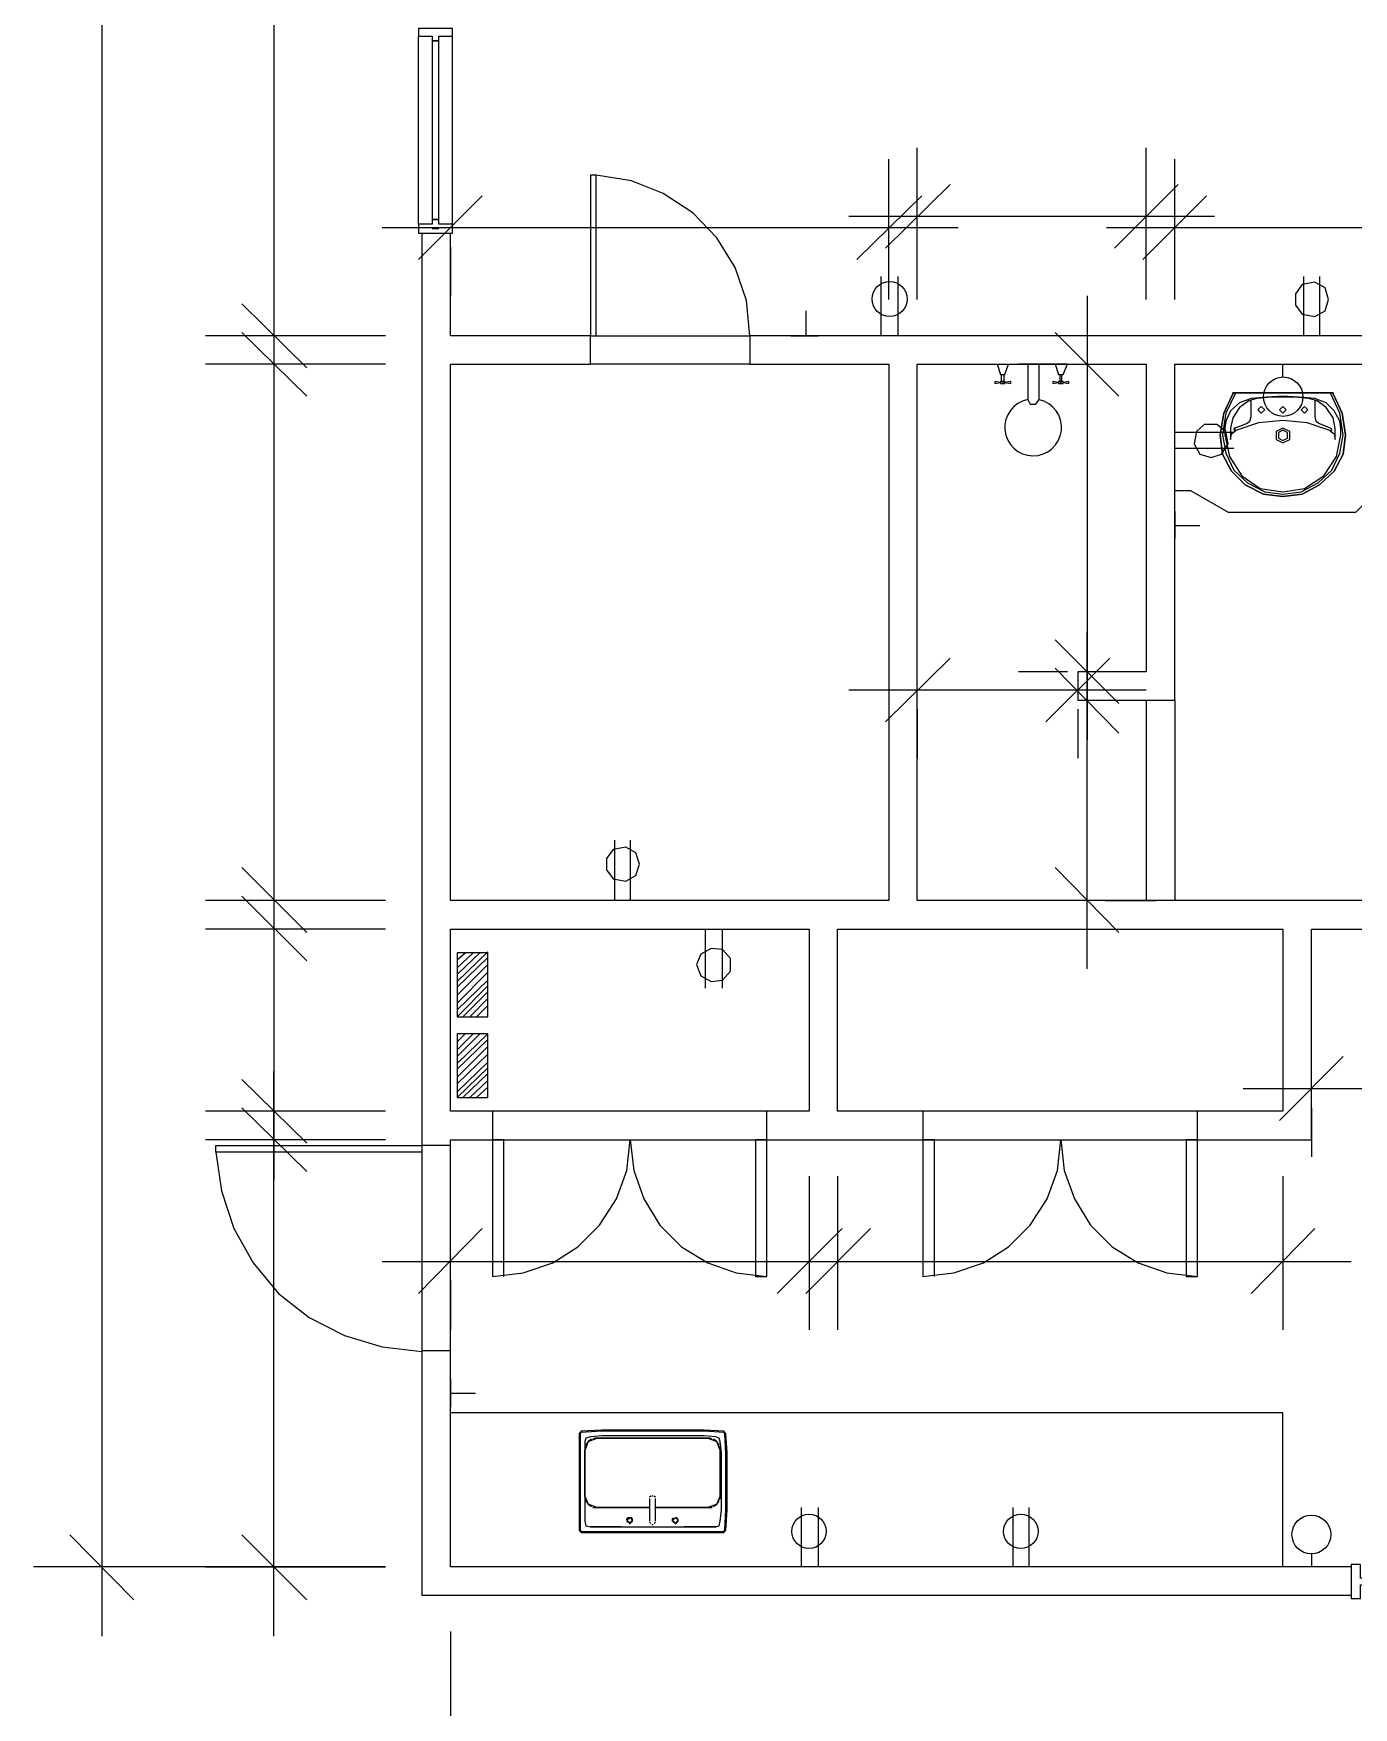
# Model space of a CAD drawing. Header units: inches. Extents: x -625442 to 34963, y -27993 to 66986.
# Drawn here: x 1963.1 to 2189.9, y 6465.1 to 6752.7 of the extents above; entities that cross this region are included whole.
import ezdxf

# ---------------------------------------------------------------- set-up
doc = ezdxf.new("R2010")
doc.units = ezdxf.units.IN
doc.header["$LTSCALE"] = 0.5
doc.header["$MEASUREMENT"] = 0
doc.layers.add('P-PATTERN', color=147, linetype='Continuous')

msp = doc.modelspace()

# ---------------------------------------------------------------- linework, layer by layer
at = {"layer": 'P-PATTERN', "color": 7, "lineweight": 25}
for points in [[(1974.88832, 6987.80711), (1974.88832, 6477.37933)], [(2004.43014, 6987.80711), (2004.43014, 6689.06306)], [(2237.43875, 6842.83701), (2237.43875, 6700.80153), (2086.20814, 6700.80153), (2085.62122, 6706.86641), (2083.66481, 6712.54), (2080.53455, 6717.62667), (2076.42608, 6721.93078), (2071.33941, 6725.25668), (2065.86146, 6727.40873), (2059.79658, 6728.38693)], [(2035.1458, 6719.97436), (2032.79811, 6719.97436), (2032.79811, 6720.75693), (2031.62426, 6720.75693), (2031.62426, 6719.97436), (2029.27656, 6719.97436), (2029.27656, 6718.40923), (2035.1458, 6718.40923), (2035.1458, 6719.97436), (2035.1458, 6752.25515)], [(2029.27656, 6719.97436), (2029.27656, 6752.25515)], [(2110.07636, 6707.06205), (2110.07636, 6731.12591)], [(2114.96739, 6707.06205), (2114.96739, 6733.08232)], [(2154.29126, 6707.06205), (2154.29126, 6733.08232)], [(2159.18229, 6707.06205), (2159.18229, 6731.12591)], [(2040.23247, 6724.86539), (2029.27656, 6713.90949)], [(2104.59841, 6713.90949), (2115.74996, 6724.86539)], [(2120.64098, 6726.8218), (2109.48944, 6715.8659)], [(2148.81331, 6715.8659), (2159.76922, 6726.8218)], [(2164.66024, 6724.86539), (2153.70434, 6713.90949)], [(2023.01605, 6719.38744), (2122.01047, 6719.38744)], [(2032.79811, 6719.1918), (2031.62426, 6719.1918)], [(2103.22892, 6721.34385), (2166.02973, 6721.34385)], [(2147.44382, 6719.38744), (2249.17722, 6719.38744)], [(2029.86349, 6718.40923), (2029.86349, 6561.70067)], [(2058.81838, 6700.80153), (2034.75452, 6700.80153), (2034.75452, 6718.40923)], [(2034.75452, 6716.06154), (2034.75452, 6707.64897)], [(2108.70687, 6710.97487), (2108.70687, 6700.80153)], [(2111.64149, 6710.97487), (2111.64149, 6700.80153)], [(2181.28974, 6710.97487), (2181.28974, 6700.80153)], [(2184.02872, 6710.97487), (2184.02872, 6700.80153)], [(2004.43014, 6707.64897), (2004.43014, 6592.02505)], [(2144.11792, 6707.64897), (2144.11792, 6631.34892)], [(1998.95219, 6706.27948), (2010.10373, 6695.32358)], [(2095.79456, 6705.10564), (2095.79456, 6700.80153)], [(2023.60297, 6700.80153), (1992.69167, 6700.80153)], [(2010.10373, 6690.43255), (1998.95219, 6701.38845)], [(2093.25122, 6700.80153), (2097.94661, 6700.80153)], [(2149.59588, 6690.43255), (2138.63997, 6701.38845)], [(2023.60297, 6695.9105), (1992.69167, 6695.9105)], [(2086.20814, 6695.9105), (2110.07636, 6695.9105), (2110.07636, 6603.76352), (2034.75452, 6603.76352), (2034.75452, 6695.9105), (2058.81838, 6695.9105)], [(2237.43875, 6635.26174), (2237.43875, 6603.76352), (2114.96739, 6603.76352), (2114.96739, 6695.9105), (2154.29126, 6695.9105), (2154.29126, 6643.08739), (2142.55279, 6643.08739), (2142.55279, 6638.19636), (2159.18229, 6638.19636), (2159.18229, 6695.9105), (2237.43875, 6695.9105), (2237.43875, 6664.60792)], [(2128.66227, 6695.9105), (2129.24919, 6694.14973), (2129.64048, 6694.14973), (2130.03176, 6694.14973), (2130.61868, 6695.9105)], [(2138.63997, 6695.9105), (2139.22689, 6694.14973), (2139.61818, 6694.14973), (2140.00946, 6694.14973), (2140.79202, 6695.9105), (2132.37945, 6695.9105)], [(2133.94458, 6695.9105), (2133.94458, 6689.84563), (2134.33586, 6689.06306), (2135.31407, 6689.06306), (2135.90099, 6689.84563), (2135.90099, 6695.9105)], [(2177.7682, 6693.75845), (2177.7682, 6695.9105)], [(2129.83612, 6694.14973), (2129.83612, 6692.97588), (2129.64048, 6692.97588), (2129.44484, 6692.97588), (2129.44484, 6694.14973)], [(2139.42254, 6694.14973), (2139.42254, 6692.97588), (2139.61818, 6692.97588)], [(2139.81382, 6692.97588), (2139.81382, 6694.14973)], [(2129.64048, 6692.5846), (2129.64048, 6692.97588), (2129.64048, 6692.5846)], [(2140.00946, 6692.97588), (2139.61818, 6692.97588), (2139.42254, 6692.97588)], [(2139.61818, 6692.5846), (2139.61818, 6692.97588), (2139.61818, 6692.5846)], [(2169.94256, 6691.01947), (2169.74691, 6691.01947), (2169.55127, 6690.82383), (2167.98614, 6687.49793), (2167.39922, 6683.78075), (2167.98614, 6680.65049), (2169.35563, 6677.71587), (2171.70333, 6675.56382), (2174.63794, 6673.99869), (2177.7682, 6673.60741), (2180.89846, 6673.99869), (2183.83308, 6675.56382), (2186.18077, 6677.71587), (2187.55026, 6680.65049), (2188.13718, 6683.78075), (2187.55026, 6687.49793), (2185.98513, 6690.82383), (2185.78949, 6691.01947), (2185.59385, 6691.01947)], [(2169.35563, 6691.01947), (2186.18077, 6691.01947), (2169.35563, 6691.01947)], [(2183.63744, 6689.64999), (2182.85487, 6689.84563), (2182.07231, 6690.04127), (2179.92025, 6690.23691), (2177.7682, 6690.23691), (2175.61615, 6690.23691), (2173.4641, 6690.04127), (2172.68153, 6689.84563), (2171.89897, 6689.64999)], [(2169.35563, 6684.9546), (2170.52948, 6685.34588), (2171.50768, 6685.73716), (2172.09461, 6686.12844), (2172.29025, 6686.91101), (2172.29025, 6689.2587), (2172.29025, 6689.64999), (2171.89897, 6689.64999), (2170.33384, 6688.47614), (2169.15999, 6686.71537), (2168.76871, 6684.9546), (2168.76871, 6682.99819), (2168.96435, 6683.97639), (2169.74691, 6684.56332), (2173.65974, 6685.9328), (2177.7682, 6686.32409), (2181.87667, 6685.9328), (2185.78949, 6684.56332), (2186.57205, 6683.97639), (2186.76769, 6682.99819), (2186.76769, 6684.9546), (2186.37641, 6686.71537), (2185.20257, 6688.47614), (2183.63744, 6689.64999), (2183.24615, 6689.64999), (2183.24615, 6689.2587), (2183.24615, 6686.91101), (2183.4418, 6686.12844), (2184.02872, 6685.73716), (2185.00692, 6685.34588), (2185.98513, 6684.9546), (2186.18077, 6684.56332), (2185.98513, 6684.56332)], [(2169.55127, 6684.9546), (2169.35563, 6684.56332), (2169.55127, 6684.56332)], [(2169.35563, 6684.17203), (2159.18229, 6684.17203)], [(2169.35563, 6681.43306), (2159.18229, 6681.43306)], [(2159.18229, 6674.19433), (2161.92127, 6674.19433), (2168.37743, 6670.47715), (2190.28924, 6670.47715), (2193.02821, 6673.21613), (2204.76668, 6673.21613), (2207.50566, 6670.47715), (2230.39567, 6670.47715), (2232.93901, 6673.21613), (2237.43875, 6673.21613)], [(2159.18229, 6670.67279), (2159.18229, 6665.97741)], [(2163.4864, 6668.12946), (2159.18229, 6668.12946)], [(2144.11792, 6592.02505), (2144.11792, 6649.93483)], [(2138.63997, 6648.56534), (2149.59588, 6637.60944)], [(2120.64098, 6645.43508), (2109.48944, 6634.47918)], [(2137.07484, 6634.47918), (2148.03075, 6645.43508)], [(2140.79202, 6643.08739), (2132.37945, 6643.08739)], [(2149.59588, 6632.52277), (2138.63997, 6643.67431)], [(2103.22892, 6639.95713), (2154.29126, 6639.95713)], [(2114.96739, 6636.63123), (2114.96739, 6628.21866)], [(2142.55279, 6636.63123), (2142.55279, 6628.21866)], [(2147.24818, 6638.19636), (2155.85639, 6638.19636)], [(2154.29126, 6638.19636), (2154.29126, 6603.76352)], [(2159.18229, 6638.19636), (2159.18229, 6603.76352)], [(2062.92684, 6614.1325), (2062.92684, 6603.76352)], [(2065.66582, 6614.1325), (2065.66582, 6603.76352)], [(2004.43014, 6610.61096), (2004.43014, 6555.83143)], [(1998.95219, 6609.43711), (2010.10373, 6598.28557)], [(2138.63997, 6609.43711), (2149.59588, 6598.28557)], [(2010.10373, 6593.39454), (1998.95219, 6604.54608)], [(2023.60297, 6603.76352), (1992.69167, 6603.76352)], [(2147.24818, 6603.76352), (2155.85639, 6603.76352)], [(2023.60297, 6598.87249), (1992.69167, 6598.87249)], [(2041.99324, 6567.5699), (2034.75452, 6567.5699), (2034.75452, 6598.87249), (2096.38148, 6598.87249), (2096.38148, 6567.5699), (2089.14276, 6567.5699)], [(2078.57814, 6588.69915), (2078.57814, 6598.87249)], [(2081.51275, 6588.69915), (2081.51275, 6598.87249)], [(2115.9456, 6567.5699), (2101.27251, 6567.5699), (2101.27251, 6598.87249), (2177.7682, 6598.87249), (2177.7682, 6567.5699), (2163.09511, 6567.5699)], [(2163.09511, 6562.67888), (2182.65923, 6562.67888), (2182.65923, 6598.87249), (2250.15543, 6598.87249)], [(2035.92836, 6589.873), (2041.21067, 6594.95967)], [(2035.92836, 6593.59018), (2037.29785, 6594.76402)], [(2035.92836, 6591.04684), (2039.84119, 6594.76402)], [(2035.92836, 6592.22069), (2038.66734, 6594.76402)], [(2035.92836, 6588.89479), (2041.21067, 6593.98146)], [(2035.92836, 6587.5253), (2041.21067, 6592.80761)], [(2035.92836, 6586.15581), (2041.21067, 6591.43812)], [(2035.92836, 6584.98197), (2041.21067, 6590.06864)], [(2035.92836, 6583.80812), (2041.21067, 6589.09043)], [(2036.90657, 6583.80812), (2041.21067, 6588.11223)], [(2038.08042, 6583.80812), (2041.21067, 6586.93838)], [(2039.25426, 6583.80812), (2041.21067, 6585.76453)], [(2035.92836, 6579.50401), (2037.29785, 6580.8735)], [(2035.92836, 6575.78683), (2041.21067, 6580.8735)], [(2035.92836, 6576.96068), (2039.84119, 6580.8735)], [(2035.92836, 6578.13453), (2038.66734, 6580.8735)], [(2035.92836, 6574.80863), (2041.21067, 6579.8953)], [(2035.92836, 6573.43914), (2041.21067, 6578.72145)], [(2035.92836, 6572.26529), (2041.21067, 6577.35196)], [(2035.92836, 6570.8958), (2041.21067, 6575.98247)], [(2188.13718, 6576.96068), (2177.18128, 6566.00477)], [(1998.95219, 6573.04786), (2010.10373, 6562.09195)], [(2004.43014, 6477.37933), (2004.43014, 6574.41734)], [(2035.92836, 6569.9176), (2041.21067, 6575.00427)], [(2036.90657, 6569.9176), (2041.21067, 6574.02606)], [(2038.08042, 6569.9176), (2041.21067, 6572.85222)], [(2039.25426, 6569.9176), (2041.21067, 6571.67837)], [(2170.92076, 6571.48273), (2301.21777, 6571.48273)], [(2023.60297, 6567.5699), (1992.69167, 6567.5699)], [(2010.10373, 6557.20092), (1998.95219, 6568.15683)], [(2182.65923, 6568.15683), (2182.65923, 6559.74426)], [(2023.60297, 6562.67888), (1992.69167, 6562.67888)], [(2034.75452, 6561.70067), (2034.75452, 6562.67888), (2041.99324, 6562.67888)], [(2043.94965, 6539.20194), (2043.94965, 6562.67888), (2041.99324, 6562.67888), (2041.99324, 6539.20194), (2047.27555, 6539.78886), (2052.36222, 6541.54963), (2056.66633, 6544.28861), (2060.38351, 6548.00579), (2063.31813, 6552.50554), (2065.0789, 6557.39656), (2065.66582, 6562.67888), (2066.25274, 6557.39656), (2068.01351, 6552.50554), (2070.75249, 6548.00579), (2074.46967, 6544.28861), (2078.96942, 6541.54963), (2083.86045, 6539.78886), (2089.14276, 6539.20194)], [(2089.14276, 6562.67888), (2115.9456, 6562.67888)], [(2117.90201, 6539.20194), (2117.90201, 6562.67888), (2115.9456, 6562.67888), (2115.9456, 6539.20194), (2121.22791, 6539.78886), (2126.31458, 6541.54963), (2130.61868, 6544.28861), (2134.33586, 6548.00579), (2137.27048, 6552.50554), (2139.03125, 6557.39656), (2139.61818, 6562.67888), (2140.2051, 6557.39656), (2141.96587, 6552.50554), (2144.70485, 6548.00579), (2148.42203, 6544.28861), (2152.92177, 6541.54963), (2157.8128, 6539.78886), (2163.09511, 6539.20194)], [(1994.45244, 6560.52682), (1995.43064, 6553.87502), (1997.5827, 6547.41886), (2000.9086, 6541.54963), (2005.2127, 6536.26732), (2010.49501, 6532.15885), (2016.55989, 6529.0286), (2023.01605, 6527.07218), (2029.86349, 6526.28962)], [(2096.38148, 6556.41836), (2096.38148, 6530.0068)], [(2101.27251, 6556.41836), (2101.27251, 6530.0068)], [(2177.7682, 6556.41836), (2177.7682, 6530.0068)], [(2040.23247, 6547.41886), (2029.27656, 6536.26732)], [(2090.90353, 6536.26732), (2102.05507, 6547.41886)], [(2106.9461, 6547.41886), (2095.79456, 6536.26732)], [(2172.29025, 6536.26732), (2183.24615, 6547.41886)], [(2023.01605, 6541.74527), (2108.11995, 6541.74527)], [(2089.53404, 6541.74527), (2189.50667, 6541.74527)], [(2034.75452, 6538.61501), (2034.75452, 6530.0068)], [(2029.86349, 6526.48526), (2029.86349, 6484.42241), (2189.50667, 6484.42241)], [(2189.50667, 6489.31344), (2034.75452, 6489.31344), (2034.75452, 6526.48526)], [(2034.75452, 6521.59423), (2034.75452, 6516.7032)], [(2039.05862, 6519.0509), (2034.75452, 6519.0509)], [(2177.7682, 6489.31344), (2177.7682, 6515.725), (2034.75452, 6515.725)], [(2060.77479, 6512.79038), (2057.25325, 6512.59474), (2057.05761, 6512.3991), (2056.86197, 6512.20346), (2056.86197, 6508.87756), (2057.05761, 6508.68192), (2057.05761, 6499.0955)], [(2078.38249, 6512.79038), (2060.77479, 6512.79038), (2060.77479, 6512.59474), (2057.25325, 6512.3991), (2057.05761, 6512.20346), (2057.05761, 6508.68192)], [(2082.29532, 6508.87756), (2082.09968, 6512.20346), (2081.90404, 6512.3991), (2081.70839, 6512.59474), (2078.38249, 6512.79038), (2078.38249, 6512.59474), (2060.77479, 6512.59474)], [(2082.29532, 6499.0955), (2082.29532, 6508.87756), (2082.09968, 6508.68192), (2081.90404, 6512.20346), (2081.70839, 6512.3991), (2078.38249, 6512.59474)], [(2058.03581, 6510.0514), (2057.84017, 6509.66012), (2057.84017, 6509.26884), (2058.4271, 6510.83397), (2059.99223, 6511.42089), (2059.60094, 6511.42089), (2059.20966, 6511.22525)], [(2059.99223, 6511.42089), (2058.4271, 6510.83397), (2057.84017, 6509.26884)], [(2057.84017, 6509.26884), (2057.84017, 6501.44319), (2057.84017, 6509.26884)], [(2059.01402, 6511.22525), (2058.4271, 6510.83397), (2058.03581, 6510.24705)], [(2078.96942, 6511.42089), (2059.99223, 6511.42089), (2078.96942, 6511.42089)], [(2079.75198, 6511.22525), (2079.3607, 6511.42089), (2078.96942, 6511.42089), (2080.53455, 6510.83397), (2081.12147, 6509.26884), (2081.12147, 6509.66012), (2080.92583, 6510.0514)], [(2081.12147, 6509.26884), (2080.53455, 6510.83397), (2078.96942, 6511.42089)], [(2080.92583, 6510.24705), (2080.53455, 6510.83397), (2079.94762, 6511.22525)], [(2081.12147, 6501.44319), (2081.12147, 6509.26884), (2081.12147, 6501.44319)], [(2056.86197, 6508.87756), (2056.86197, 6499.0955), (2057.05761, 6499.0955), (2057.05761, 6495.57396), (2057.25325, 6495.37832), (2060.77479, 6495.37832)], [(2078.38249, 6495.18268), (2081.70839, 6495.18268), (2081.90404, 6495.37832), (2082.09968, 6495.57396), (2082.29532, 6499.0955), (2082.09968, 6499.0955), (2082.09968, 6508.68192)], [(2059.20966, 6499.48678), (2059.60094, 6499.48678), (2059.99223, 6499.48678), (2058.4271, 6500.07371), (2057.84017, 6501.44319), (2057.84017, 6501.05191), (2058.03581, 6500.85627)], [(2057.84017, 6501.44319), (2058.4271, 6500.07371), (2059.99223, 6499.48678)], [(2058.03581, 6500.66063), (2058.4271, 6500.07371), (2059.01402, 6499.68242)], [(2069.18736, 6501.44319), (2068.99172, 6501.24755)], [(2068.99172, 6501.05191), (2068.99172, 6500.85627), (2068.99172, 6500.66063), (2068.99172, 6500.46499), (2068.99172, 6500.26935), (2068.99172, 6500.07371), (2068.99172, 6499.87806), (2068.99172, 6499.68242), (2068.99172, 6499.48678), (2068.99172, 6499.29114), (2068.99172, 6499.0955), (2068.99172, 6498.89986), (2068.99172, 6498.70422), (2068.99172, 6498.50858), (2068.99172, 6498.31293), (2068.99172, 6498.11729), (2068.99172, 6497.92165), (2068.99172, 6497.72601), (2068.99172, 6497.53037), (2068.99172, 6497.33473), (2068.99172, 6497.13909)], [(2069.57864, 6501.44319), (2069.383, 6501.44319)], [(2069.57864, 6501.44319), (2069.57864, 6501.44319)], [(2069.96992, 6501.24755), (2069.77428, 6501.44319)], [(2069.96992, 6497.13909), (2069.96992, 6497.33473), (2069.96992, 6497.53037), (2069.96992, 6497.72601), (2069.96992, 6497.92165), (2069.96992, 6498.11729), (2069.96992, 6498.31293), (2069.96992, 6498.50858), (2069.96992, 6498.70422), (2069.96992, 6498.89986), (2069.96992, 6499.0955), (2069.96992, 6499.29114), (2069.96992, 6499.48678), (2069.96992, 6499.68242), (2069.96992, 6499.87806), (2069.96992, 6500.07371), (2069.96992, 6500.26935), (2069.96992, 6500.46499), (2069.96992, 6500.66063), (2069.96992, 6500.85627), (2069.96992, 6501.05191)], [(2080.92583, 6500.85627), (2081.12147, 6501.05191), (2081.12147, 6501.44319), (2080.53455, 6500.07371), (2078.96942, 6499.48678), (2079.3607, 6499.48678), (2079.75198, 6499.48678)], [(2078.96942, 6499.48678), (2080.53455, 6500.07371), (2081.12147, 6501.44319)], [(2079.94762, 6499.68242), (2080.53455, 6500.07371), (2080.92583, 6500.66063)], [(2056.86197, 6499.0955), (2056.86197, 6495.57396), (2057.05761, 6495.37832), (2057.25325, 6495.18268), (2060.77479, 6495.18268), (2060.77479, 6495.37832), (2078.38249, 6495.37832)], [(2059.99223, 6499.48678), (2068.99172, 6499.48678), (2059.99223, 6499.48678)], [(2060.77479, 6495.18268), (2078.38249, 6495.18268), (2078.38249, 6495.37832), (2081.70839, 6495.37832), (2081.90404, 6495.57396), (2082.09968, 6499.0955)], [(2069.96992, 6499.48678), (2078.96942, 6499.48678), (2069.96992, 6499.48678)], [(2095.01199, 6499.48678), (2095.01199, 6489.31344)], [(2097.94661, 6499.48678), (2097.94661, 6489.31344)], [(2131.40125, 6499.48678), (2131.40125, 6489.31344)], [(2134.14022, 6499.48678), (2134.14022, 6489.31344)], [(1969.41037, 6494.79139), (1980.36628, 6483.63985)], [(1998.95219, 6494.79139), (2010.10373, 6483.63985)], [(2068.99172, 6496.94345), (2069.18736, 6496.74781)], [(2069.383, 6496.55216), (2069.57864, 6496.55216)], [(2069.57864, 6496.55216), (2069.57864, 6496.55216)], [(2069.77428, 6496.74781), (2069.96992, 6496.94345)], [(1992.69167, 6489.31344), (2023.60297, 6489.31344), (1963.14985, 6489.31344)], [(2182.65923, 6491.46549), (2182.65923, 6489.31344)], [(2034.75452, 6478.1619), (2034.75452, 6295.6287)]]:
    msp.add_lwpolyline(points, dxfattribs=at)
for points in [[(2032.79811, 6752.25515), (2035.1458, 6752.25515), (2035.1458, 6753.62464), (2029.27656, 6753.62464), (2029.27656, 6752.25515), (2031.62426, 6752.25515), (2031.62426, 6751.47259), (2032.79811, 6751.47259)], [(2032.79811, 6720.75693), (2032.79811, 6751.47259), (2031.62426, 6751.47259), (2031.62426, 6720.75693)], [(2059.79658, 6700.80153), (2059.79658, 6728.38693), (2058.81838, 6728.38693), (2058.81838, 6700.80153)], [(2185.59385, 6707.06205), (2185.00692, 6709.01846), (2183.24615, 6709.99667), (2181.0941, 6709.60538), (2179.92025, 6708.04025), (2179.92025, 6706.08384), (2181.0941, 6704.51871), (2183.24615, 6704.12743), (2185.00692, 6705.10564)], [(2086.20814, 6700.80153), (2086.20814, 6695.9105), (2058.81838, 6695.9105), (2058.81838, 6700.80153)], [(2128.27099, 6692.5846), (2129.24919, 6692.78024), (2128.27099, 6692.97588)], [(2129.64048, 6692.97588), (2129.24919, 6692.97588), (2129.24919, 6692.5846), (2129.64048, 6692.5846), (2130.03176, 6692.5846), (2130.03176, 6692.97588)], [(2130.03176, 6692.78024), (2131.00997, 6692.5846), (2131.00997, 6692.97588)], [(2138.24869, 6692.5846), (2139.22689, 6692.78024), (2138.24869, 6692.97588)], [(2139.61818, 6692.97588), (2139.22689, 6692.97588), (2139.22689, 6692.5846), (2139.61818, 6692.5846), (2140.00946, 6692.5846), (2140.00946, 6692.97588)], [(2140.00946, 6692.78024), (2140.98766, 6692.5846), (2140.98766, 6692.97588)], [(2169.15999, 6690.82383), (2169.15999, 6691.01947), (2169.35563, 6691.01947), (2169.15999, 6691.01947), (2169.15999, 6690.82383), (2167.59486, 6687.49793), (2167.00794, 6683.78075), (2167.39922, 6680.45485), (2168.96435, 6677.52023), (2171.31204, 6675.17254), (2174.4423, 6673.60741), (2177.7682, 6673.21613), (2181.0941, 6673.60741), (2184.02872, 6675.17254), (2186.57205, 6677.52023), (2188.13718, 6680.45485), (2188.52847, 6683.78075), (2187.94154, 6687.49793), (2186.37641, 6690.82383), (2186.37641, 6691.01947), (2186.18077, 6691.01947), (2186.37641, 6691.01947), (2186.37641, 6690.82383), (2187.94154, 6687.49793), (2188.52847, 6683.78075), (2188.13718, 6680.45485), (2186.57205, 6677.52023), (2184.02872, 6675.17254), (2181.0941, 6673.60741), (2177.7682, 6673.21613), (2174.4423, 6673.60741), (2171.31204, 6675.17254), (2168.96435, 6677.52023), (2167.39922, 6680.45485), (2167.00794, 6683.78075), (2167.59486, 6687.49793)], [(2177.7682, 6673.99869), (2181.48538, 6674.58562), (2184.81128, 6676.73767), (2186.96334, 6680.06357), (2187.7459, 6683.78075), (2187.7459, 6684.9546), (2187.55026, 6686.12844), (2186.57205, 6687.88921), (2185.20257, 6689.2587), (2183.24615, 6690.04127), (2180.50718, 6690.23691), (2177.7682, 6690.43255), (2175.02923, 6690.23691), (2172.29025, 6690.04127), (2170.33384, 6689.2587), (2168.76871, 6687.88921), (2167.98614, 6686.12844), (2167.7905, 6684.9546), (2167.7905, 6683.78075), (2168.57307, 6680.06357), (2170.72512, 6676.73767), (2173.85538, 6674.58562)], [(2174.05102, 6687.49793), (2174.63794, 6688.08486), (2174.05102, 6688.67178), (2173.4641, 6688.08486)], [(2177.7682, 6687.49793), (2178.35513, 6688.08486), (2177.7682, 6688.67178), (2177.18128, 6688.08486)], [(2181.48538, 6687.49793), (2182.07231, 6688.08486), (2181.48538, 6688.67178), (2180.89846, 6688.08486)], [(2165.44281, 6679.86793), (2167.20358, 6680.45485), (2168.37743, 6682.21562), (2167.98614, 6684.36767), (2166.42101, 6685.54152), (2164.26896, 6685.54152), (2162.89947, 6684.36767), (2162.50819, 6682.21562), (2163.4864, 6680.45485)], [(2177.7682, 6684.9546), (2176.59435, 6684.36767), (2176.59435, 6682.99819), (2177.7682, 6682.41126), (2178.94205, 6682.99819), (2178.94205, 6684.36767)], [(2177.7682, 6684.56332), (2176.98564, 6684.17203), (2176.98564, 6683.19383), (2177.7682, 6682.80254), (2178.55077, 6683.19383), (2178.55077, 6684.17203)], [(2067.23095, 6610.02403), (2066.64403, 6611.98045), (2064.88325, 6612.95865), (2062.7312, 6612.56737), (2061.55736, 6611.00224), (2061.55736, 6609.04583), (2062.7312, 6607.4807), (2064.88325, 6607.08942), (2066.64403, 6608.06762)], [(2077.01301, 6592.80761), (2077.79557, 6590.8512), (2079.55634, 6589.873), (2081.51275, 6590.06864), (2082.88224, 6591.63377), (2082.88224, 6593.78582), (2081.51275, 6595.35095), (2079.55634, 6595.54659), (2077.79557, 6594.56838)], [(2041.21067, 6583.80812), (2041.21067, 6594.76402), (2035.92836, 6594.76402), (2035.92836, 6583.80812)], [(2041.21067, 6569.9176), (2041.21067, 6580.8735), (2035.92836, 6580.8735), (2035.92836, 6569.9176)], [(2041.99324, 6567.5699), (2041.99324, 6562.67888), (2089.14276, 6562.67888), (2089.14276, 6567.5699)], [(2115.9456, 6567.5699), (2115.9456, 6562.67888), (2163.09511, 6562.67888), (2163.09511, 6567.5699)], [(2029.86349, 6560.52682), (1994.45244, 6560.52682), (1994.45244, 6561.70067), (2029.86349, 6561.70067)], [(2029.86349, 6561.70067), (2029.86349, 6526.48526), (2034.75452, 6526.48526), (2034.75452, 6561.70067)], [(2087.18635, 6562.67888), (2087.18635, 6539.20194), (2089.14276, 6539.20194), (2089.14276, 6562.67888)], [(2161.1387, 6562.67888), (2161.1387, 6539.20194), (2163.09511, 6539.20194), (2163.09511, 6562.67888)], [(2057.84017, 6510.83397), (2057.84017, 6508.87756), (2057.84017, 6499.0955), (2057.84017, 6497.13909), (2058.03581, 6496.35652), (2058.81838, 6496.16088), (2064.10069, 6496.16088), (2060.77479, 6496.16088), (2058.81838, 6496.16088), (2064.10069, 6496.16088), (2074.86095, 6496.16088), (2080.33891, 6496.16088), (2078.38249, 6496.16088), (2074.86095, 6496.16088), (2080.33891, 6496.16088), (2080.92583, 6496.35652), (2081.12147, 6497.13909), (2081.31711, 6499.0955), (2081.31711, 6508.87756), (2081.12147, 6510.83397), (2080.92583, 6511.42089), (2080.33891, 6511.61653), (2078.38249, 6511.81217), (2060.77479, 6511.81217), (2058.81838, 6511.61653), (2058.03581, 6511.42089)], [(2065.0789, 6497.33473), (2065.66582, 6496.74781), (2066.0571, 6497.33473), (2065.66582, 6497.72601)], [(2065.0789, 6497.33473), (2065.27454, 6496.94345), (2065.86146, 6496.94345), (2066.0571, 6497.13909), (2066.0571, 6497.33473), (2066.0571, 6497.53037), (2065.86146, 6497.72601), (2065.66582, 6497.72601), (2065.27454, 6497.72601), (2065.0789, 6497.53037)], [(2065.0789, 6497.33473), (2065.27454, 6496.94345), (2065.86146, 6496.94345), (2066.0571, 6497.13909), (2066.0571, 6497.33473), (2066.0571, 6497.53037), (2065.86146, 6497.72601), (2065.66582, 6497.72601), (2065.27454, 6497.72601), (2065.0789, 6497.53037)], [(2065.0789, 6497.33473), (2065.0789, 6497.53037)], [(2065.27454, 6497.72601), (2065.47018, 6497.72601)], [(2065.66582, 6497.72601), (2065.86146, 6497.72601)], [(2073.88275, 6497.33473), (2073.49147, 6497.72601), (2072.90454, 6497.33473), (2073.49147, 6496.74781)], [(2073.88275, 6497.13909), (2073.68711, 6496.94345), (2073.49147, 6496.74781), (2073.10018, 6496.94345), (2072.90454, 6497.13909), (2072.90454, 6497.33473), (2072.90454, 6497.53037), (2073.10018, 6497.72601), (2072.90454, 6497.53037), (2072.90454, 6497.33473), (2072.90454, 6497.13909), (2073.10018, 6496.94345), (2073.49147, 6496.74781), (2073.68711, 6496.94345), (2073.88275, 6497.13909), (2073.68711, 6496.94345)], [(2072.90454, 6497.33473), (2072.90454, 6497.53037), (2073.10018, 6497.72601), (2072.90454, 6497.53037)], [(2073.49147, 6497.72601), (2073.68711, 6497.72601), (2073.88275, 6497.33473), (2073.68711, 6497.72601)], [(2073.49147, 6497.72601), (2073.68711, 6497.72601), (2073.88275, 6497.33473), (2073.68711, 6497.72601)], [(2065.27454, 6496.94345), (2065.0789, 6497.13909)], [(2065.66582, 6496.74781), (2065.47018, 6496.74781)], [(2066.0571, 6497.13909), (2065.86146, 6496.94345)], [(2073.10018, 6496.94345), (2072.90454, 6497.13909)], [(2073.49147, 6496.74781), (2073.29582, 6496.74781)], [(2191.0718, 6487.35703), (2191.0718, 6489.70472), (2189.50667, 6489.70472), (2189.50667, 6483.83549), (2191.0718, 6483.83549), (2191.0718, 6486.18318), (2191.85436, 6486.18318), (2191.85436, 6487.35703)]]:
    msp.add_lwpolyline(points, close=True, dxfattribs=at)
for centre, radius in [((2110.20169, 6707.1293), 3.00568), ((2177.82399, 6690.34138), 3.3833), ((2096.35939, 6495.38568), 2.95672), ((2132.74865, 6495.38568), 2.95672), ((2182.65415, 6494.84412), 3.3314)]:
    msp.add_circle(centre, radius, dxfattribs=at)
msp.add_arc((2134.86512, 6685.05862), 4.87471, 100.8850409, 77.7898308, dxfattribs=at)

doc.saveas('drawing.dxf')
